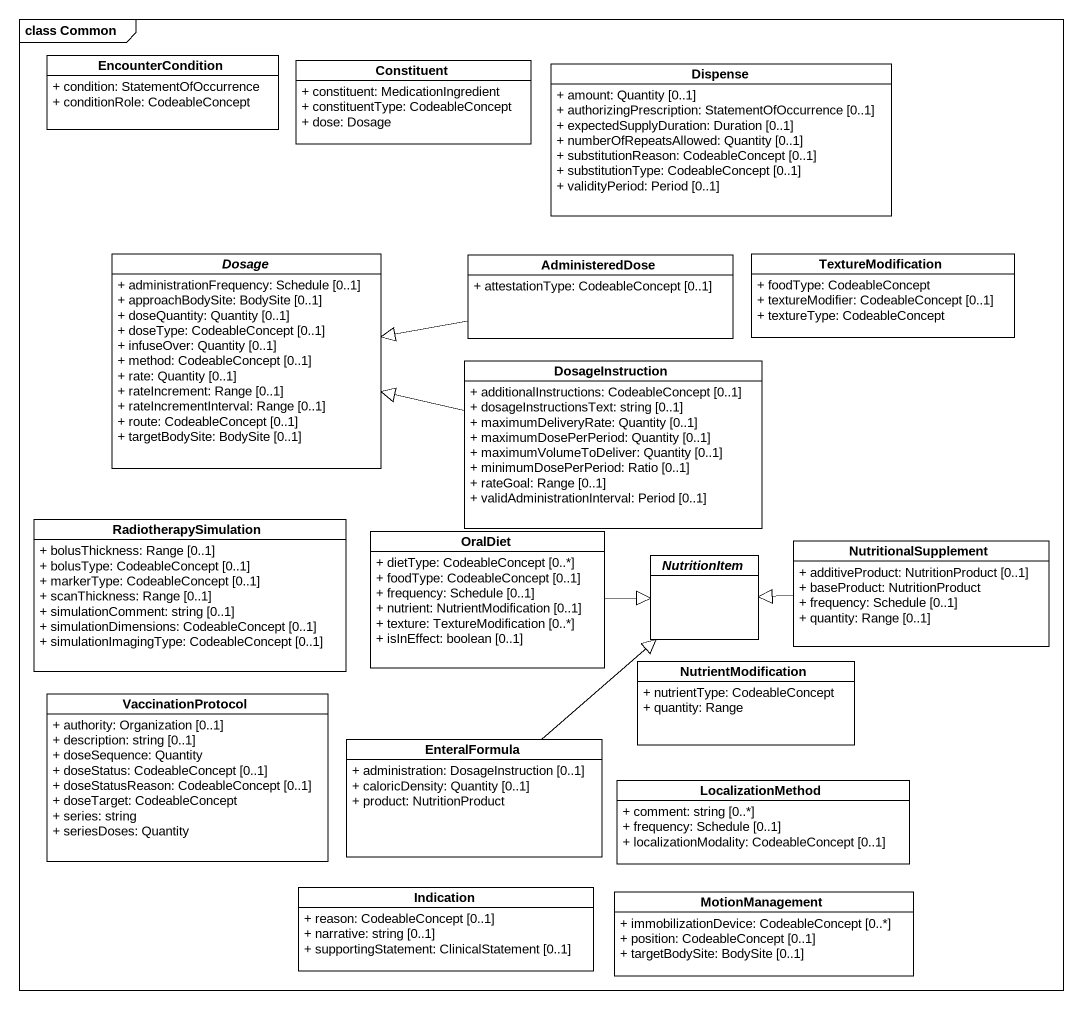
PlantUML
@startuml
mainframe class Common
hide circle
hide empty members
skinparam classAttributeIconSize 0
class EncounterCondition {
  + condition: StatementOfOccurrence
  + conditionRole: CodeableConcept
}
class Constituent {
  + constituent: MedicationIngredient
  + constituentType: CodeableConcept
  + dose: Dosage
}
class Dispense {
  + amount: Quantity [0..1]
  + authorizingPrescription: StatementOfOccurrence [0..1]
  + expectedSupplyDuration: Duration [0..1]
  + numberOfRepeatsAllowed: Quantity [0..1]
  + substitutionReason: CodeableConcept [0..1]
  + substitutionType: CodeableConcept [0..1]
  + validityPeriod: Period [0..1]
}
abstract class Dosage {
  + administrationFrequency: Schedule [0..1]
  + approachBodySite: BodySite [0..1]
  + doseQuantity: Quantity [0..1]
  + doseType: CodeableConcept [0..1]
  + infuseOver: Quantity [0..1]
  + method: CodeableConcept [0..1]
  + rate: Quantity [0..1]
  + rateIncrement: Range [0..1]
  + rateIncrementInterval: Range [0..1]
  + route: CodeableConcept [0..1]
  + targetBodySite: BodySite [0..1]
}
class AdministeredDose {
  + attestationType: CodeableConcept [0..1]
}
class TextureModification {
  + foodType: CodeableConcept
  + textureModifier: CodeableConcept [0..1]
  + textureType: CodeableConcept
}
class DosageInstruction {
  + additionalInstructions: CodeableConcept [0..1]
  + dosageInstructionsText: string [0..1]
  + maximumDeliveryRate: Quantity [0..1]
  + maximumDosePerPeriod: Quantity [0..1]
  + maximumVolumeToDeliver: Quantity [0..1]
  + minimumDosePerPeriod: Ratio [0..1]
  + rateGoal: Range [0..1]
  + validAdministrationInterval: Period [0..1]
}
class RadiotherapySimulation {
  + bolusThickness: Range [0..1]
  + bolusType: CodeableConcept [0..1]
  + markerType: CodeableConcept [0..1]
  + scanThickness: Range [0..1]
  + simulationComment: string [0..1]
  + simulationDimensions: CodeableConcept [0..1]
  + simulationImagingType: CodeableConcept [0..1]
}
class OralDiet {
  + dietType: CodeableConcept [0..*]
  + foodType: CodeableConcept [0..1]
  + frequency: Schedule [0..1]
  + nutrient: NutrientModification [0..1]
  + texture: TextureModification [0..*]
  + isInEffect: boolean [0..1]
}
class NutritionalSupplement {
  + additiveProduct: NutritionProduct [0..1]
  + baseProduct: NutritionProduct
  + frequency: Schedule [0..1]
  + quantity: Range [0..1]
}
abstract class NutritionItem
class VaccinationProtocol {
  + authority: Organization [0..1]
  + description: string [0..1]
  + doseSequence: Quantity
  + doseStatus: CodeableConcept [0..1]
  + doseStatusReason: CodeableConcept [0..1]
  + doseTarget: CodeableConcept
  + series: string
  + seriesDoses: Quantity
}
class NutrientModification {
  + nutrientType: CodeableConcept
  + quantity: Range
}
class EnteralFormula {
  + administration: DosageInstruction [0..1]
  + caloricDensity: Quantity [0..1]
  + product: NutritionProduct
}
class LocalizationMethod {
  + comment: string [0..*]
  + frequency: Schedule [0..1]
  + localizationModality: CodeableConcept [0..1]
}
class Indication {
  + reason: CodeableConcept [0..1]
  + narrative: string [0..1]
  + supportingStatement: ClinicalStatement [0..1]
}
class MotionManagement {
  + immobilizationDevice: CodeableConcept [0..*]
  + position: CodeableConcept [0..1]
  + targetBodySite: BodySite [0..1]
}
AdministeredDose -left-|> Dosage
DosageInstruction -left-|> Dosage
OralDiet -right-|> NutritionItem
NutritionalSupplement -left-|> NutritionItem
EnteralFormula -up-|> NutritionItem
@enduml
